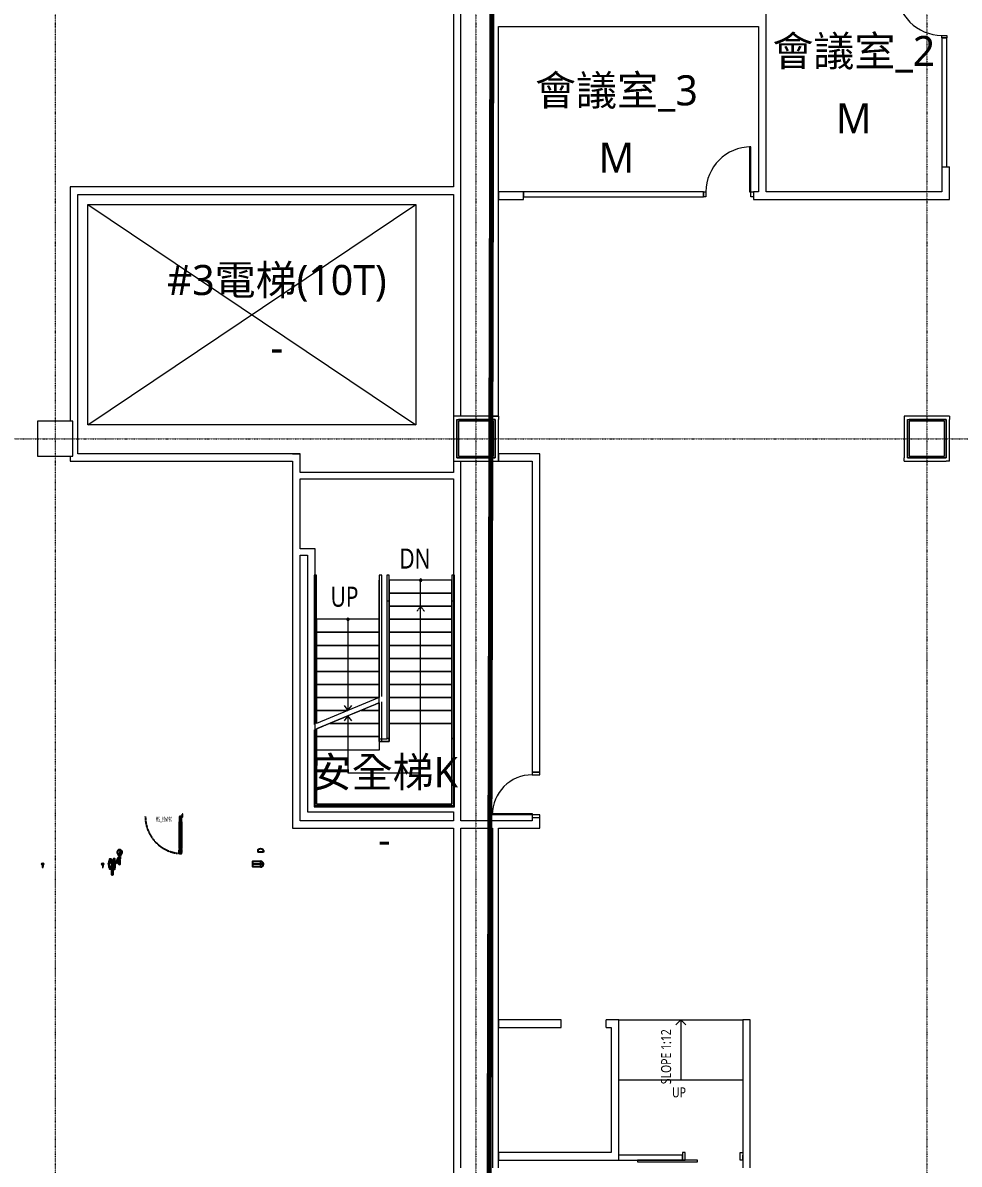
# Model space of a CAD drawing. Extents: x -122301 to 290600, y -29000 to 395522.
# Drawn here: x 234555 to 253245, y 30520 to 53300 of the extents above; entities that cross this region are included whole.
import ezdxf
from ezdxf.enums import TextEntityAlignment as Align

# ---------------------------------------------------------------- set-up
doc = ezdxf.new("R2010")
doc.units = 0
doc.header["$LTSCALE"] = 10
for name, pattern in [('H12PL2$0$JJP_三點線', [0.9, 0.3, -0.15, 0, -0.15, 0, -0.15, 0, -0.15]), ('H12PL2$0$JJP_虛線(退縮線、投影線、地下室範圍、非屬本工程、圖面分區)', [0.45, 0.3, -0.15]), ('H12PL2$0$虛線', [0.846667, 0.423333, -0.423333]), ('XFDP20$0$HIDDEN', [0.3, 0.2, -0.1]), ('XFM7P20PV$0$CENTER', [2, 1.25, -0.25, 0.25, -0.25]), ('XFM7P20PV$0$中心', [29.999999, 12, -6, 6, -6])]:
    doc.linetypes.add(name, pattern=pattern)
for name, color, linetype in [('H12PL2$0$A-OBJE-2D', 252, 'Continuous'), ('H12PL2$0$A-STRS', 252, 'Continuous'), ('H12PL2$0$A-TEXT', 252, 'Continuous'), ('H12PL2$0$A-WALL-IN', 252, 'Continuous'), ('H12PL2$0$A-ZONE', 252, 'Continuous'), ('H12PL2$0$Door', 252, 'Continuous'), ('H12PL2$0$S-COL', 252, 'Continuous'), ('H12PL2$0$S-GRID', 252, 'Continuous'), ('XFDP20$0$A-Door (8K)', 2, 'Continuous'), ('XFM7P20PV$0$PCWS-16.7-P', 252, 'Continuous'), ('XFM7P20PV$0$U-PV-PIPE', 252, 'Continuous')]:
    doc.layers.add(name, color=color, linetype=linetype)
doc.styles.add('H12PL2$0$Standard', font='', dxfattribs={"width": 0.8})
doc.styles.add('XFDP20$0$AA-TXT', font='isocp.shx', dxfattribs={"width": 0.8, "bigfont": 'china.shx'})
doc.styles.get('H12PL2$0$Standard').set_extended_font_data('Microsoft JhengHei')

# ---------------------------------------------------------------- blocks, each defined once
blk = doc.blocks.new('XFDP20$0$GAD2205')
blk.add_lwpolyline([(0, 1), (0, 1), (-18, 1, -0.414214), (-18, 2), (-18, 3, -0.414214), (-18, 3), (-14, 3, 0.414214), (-13, 4), (-13, 4, 0.414214), (-14, 4), (-18, 4, -0.414214), (-18, 5), (-18, 12, -0.414214), (-18, 12), (-18, 12, 0.414214), (-18, 12), (-18, 14, 0.72636), (-19, 14), (-19, 13, 0.158507), (-19, 13), (-19, 0, 0.414214), (-19, 0), (19, 0, 0.414214), (19, 0), (19, 13, 0.158507), (19, 13), (19, 14, 0.72636), (18, 14), (18, 12, 0.414214), (18, 12, -0.414214), (18, 12), (18, 5, -0.414214), (18, 4), (14, 4, 0.414214), (13, 4), (13, 4, 0.414214), (14, 3), (18, 3, -0.414214), (18, 3), (18, 2, -0.414214), (18, 1), (0, 1)], format="xyb", close=True)
blk = doc.blocks.new('XFDP20$0$Door-S80ap')
for p, q in [((8.8, 70.4), (8.8, 75.3)), ((8.8, 75.3), (9.6, 75.3)), ((9.6, 70.4), (8.8, 70.4)), ((9.6, 75.3), (9.6, 70.4))]:
    blk.add_line(p, q)
blk.add_lwpolyline([(4.8, 70.4), (4.8, 75.3), (4, 75.3), (4, 70.4)], close=True)
at = {"ltscale": 5}
for points in [[(8.8, 67.8), (8.8, 77.9), (4.8, 77.9), (4.8, 67.8)], [(5, 67.5), (5, 14.8), (5, 14.8), (5, 67.5)], [(8.6, 14.8), (8.5, 14.8), (8.5, 67.5), (8.6, 67.5)], [(8.8, 4.3), (8.8, 14.4), (4.8, 14.4), (4.8, 4.3)]]:
    blk.add_lwpolyline(points, close=True, dxfattribs=at)
blk.add_lwpolyline([(4.8, 67.9), (4.8, 66.7, 0.158507), (4.9, 66.7), (4.9, 66.5, 0.72636), (5, 66.6), (5, 66.7, 0.414214), (5, 66.7, -0.414214), (4.9, 66.8), (4.9, 67.5, -0.414214), (5, 67.5), (5.4, 67.5, 0.414214), (5.4, 67.5), (5.4, 67.6, 0.414214), (5.4, 67.6), (5, 67.6, -0.414214), (4.9, 67.6), (4.9, 67.8, -0.414214), (5, 67.8), (6.8, 67.8), (6.8, 67.8), (6.8, 67.8), (8.6, 67.8, -0.414214), (8.6, 67.8), (8.6, 67.6, -0.414214), (8.6, 67.6), (8.2, 67.6, 0.414214), (8.1, 67.6), (8.1, 67.5, 0.414214), (8.2, 67.5), (8.6, 67.5, -0.414214), (8.6, 67.5), (8.6, 66.8, -0.414214), (8.6, 66.7), (8.6, 66.7, 0.414214), (8.6, 66.7), (8.6, 66.6, 0.72636), (8.6, 66.5), (8.7, 66.7, 0.158507), (8.7, 66.7), (8.7, 67.9, 0.414214), (8.7, 67.9), (4.9, 67.9, 0.414214)], format="xyb", close=True, dxfattribs=at)
at = {"ltscale": 500}
for points in [[(3.2, -0.6), (3.2, 3.9), (3, 3.9), (3, -0.6)], [(8.5, 4.8), (4, 4.8), (4, 4.6), (8.5, 4.6)]]:
    blk.add_lwpolyline(points, close=True, dxfattribs=at)
at = {"linetype": 'XFDP20$0$HIDDEN', "ltscale": 0.1}
blk.add_arc((3.4, 4.4), 73.6, 0, 84.8641, dxfattribs=at)
at = {"ltscale": 500, "extrusion": (0, 0, -1)}
blk.add_ellipse((3.4, 4.4), major_axis=(-0.495, 0.495), ratio=1, start_param=5.497787, end_param=11.780972, dxfattribs=at)
at = {"ltscale": 5, "xscale": 0.1000000000058208, "yscale": 0.1000000000058208, "zscale": 0.1000000000058208}
blk.add_blockref('XFDP20$0$GAD2205', (6.8, 14.3), dxfattribs=at)
at = {"color": 9, "style": 'XFDP20$0$AA-TXT', "width": 0.45}
blk.add_attdef('100x240', text='', height=10, dxfattribs=at).set_placement((40, 10), align=Align.MIDDLE)
blk = doc.blocks.new('XFDP20')
at = {"layer": 'XFDP20$0$A-Door (8K)'}
ref = blk.add_blockref('XFDP20$0$Door-S80ap', (237770, 37500), dxfattribs=dict(at, xscale=10, yscale=10, zscale=10, rotation=180))
ref.add_attrib('100x240', 'MS_80x190', dxfattribs={"layer": '0', "color": 9, "height": 100, "rotation": 180, "style": 'XFDP20$0$AA-TXT', "text_generation_flag": 6, "width": 0.45}).set_placement((237370, 37400), align=Align.MIDDLE)
blk = doc.blocks.new('H12PL2')
at = {"layer": 'H12PL2$0$A-OBJE-2D', "lineweight": 0}
for p, q in [((235850, 45275), (242400, 49675)), ((235850, 49675), (242400, 45275)), ((235850, 45275), (235850, 49675)), ((235850, 49675), (242400, 49675)), ((242400, 49675), (242400, 45275)), ((242400, 45275), (235850, 45275)), ((247687.5, 33400), (247587.5, 33300)), ((247687.5, 33400), (247787.5, 33300))]:
    blk.add_line(p, q, dxfattribs=at)
blk.add_lwpolyline([(246450, 33400), (248925, 33400), (248925, 32200), (246450, 32200)], close=True, dxfattribs=at)
at = {"layer": 'H12PL2$0$A-OBJE-2D', "lineweight": 0, "flags": 128}
blk.add_lwpolyline([(247687.5, 33400), (247687.5, 32200)], dxfattribs=at)
at = {"layer": 'H12PL2$0$A-STRS', "lineweight": 0}
for p, q in [((240370, 42275), (240370, 41395)), ((240420, 42275), (240370, 42275)), ((240420, 41395), (240420, 42275)), ((241670, 42275), (241670, 41395)), ((241720, 42275), (241670, 42275)), ((241720, 41395), (241720, 42275)), ((241870, 42275), (241820, 42275)), ((241820, 42275), (241820, 42175)), ((241820, 42175), (241820, 39315)), ((241870, 42175), (241870, 42275)), ((241870, 39315), (241870, 42175)), ((243120, 42175), (241870, 42175)), ((241870, 42175), (241870, 41915)), ((242495, 41915), (242495, 42175)), ((243170, 42275), (243120, 42275)), ((243120, 42275), (243120, 42175)), ((243120, 42175), (243120, 39315)), ((243120, 41915), (243120, 42175)), ((243170, 42175), (243170, 42275)), ((243170, 39315), (243170, 42175)), ((243120, 41915), (241870, 41915)), ((241870, 41915), (241870, 41655)), ((241870, 41915), (243120, 41915)), ((242495, 39315), (242495, 41915)), ((243120, 41655), (243120, 41915)), ((243120, 41655), (241870, 41655)), ((241870, 41655), (241870, 41395)), ((241870, 41655), (243120, 41655)), ((243120, 41395), (243120, 41655)), ((240370, 41395), (240370, 39294.2)), ((240420, 39315), (240420, 41395)), ((241670, 41395), (240420, 41395)), ((240420, 41395), (240420, 41135)), ((241045, 41395), (241045, 41135)), ((241670, 41395), (241670, 39835)), ((241670, 41135), (241670, 41395)), ((241720, 39855.8), (241720, 41395)), ((243120, 41395), (241870, 41395)), ((241870, 41395), (241870, 41135)), ((241870, 41395), (243120, 41395)), ((243120, 41135), (243120, 41395)), ((240420, 41135), (241670, 41135)), ((241670, 41135), (240420, 41135)), ((240420, 41135), (240420, 40875)), ((241045, 41135), (241045, 39575)), ((241670, 40875), (241670, 41135)), ((243120, 41135), (241870, 41135)), ((241870, 41135), (241870, 40875)), ((241870, 41135), (243120, 41135)), ((243120, 40875), (243120, 41135)), ((240420, 40875), (241670, 40875)), ((241670, 40875), (240420, 40875)), ((240420, 40875), (240420, 40615)), ((241670, 40615), (241670, 40875)), ((243120, 40875), (241870, 40875)), ((241870, 40875), (241870, 40615)), ((241870, 40875), (243120, 40875)), ((243120, 40615), (243120, 40875)), ((240420, 40615), (241670, 40615)), ((241670, 40615), (240420, 40615)), ((240420, 40615), (240420, 40355)), ((241670, 40355), (241670, 40615)), ((243120, 40615), (241870, 40615)), ((241870, 40615), (241870, 40355)), ((241870, 40615), (243120, 40615)), ((243120, 40355), (243120, 40615)), ((240420, 40355), (241670, 40355)), ((241670, 40355), (240420, 40355)), ((240420, 40355), (240420, 40095)), ((241670, 40095), (241670, 40355)), ((243120, 40355), (241870, 40355)), ((241870, 40355), (241870, 40095)), ((241870, 40355), (243120, 40355)), ((243120, 40095), (243120, 40355)), ((240420, 40095), (241670, 40095)), ((241670, 40095), (240420, 40095)), ((240420, 40095), (240420, 39835)), ((241670, 39835), (241670, 40095)), ((243120, 40095), (241870, 40095)), ((241870, 40095), (241870, 39835)), ((241870, 40095), (243120, 40095)), ((243120, 39835), (243120, 40095)), ((240420, 39835), (241670, 39835)), ((241670, 39835), (240420, 39835)), ((240420, 39835), (240420, 39575)), ((241670, 39835), (240420, 39315)), ((241670, 39726.69), (240420, 39206.69)), ((240970, 39675), (241045, 39575)), ((241045, 39575), (241120, 39675)), ((241670, 39726.69), (241670, 39055)), ((241670, 39575), (241670, 39726.69)), ((241720, 39055), (241720, 39747.49)), ((243120, 39835), (241870, 39835)), ((241870, 39835), (241870, 39575)), ((241870, 39835), (243120, 39835)), ((243120, 39575), (243120, 39835)), ((240420, 39575), (241045, 39575)), ((241045, 39575), (240420, 39575)), ((240420, 39575), (240420, 39315)), ((241045, 39466.69), (240970, 39366.69)), ((241045, 39466.69), (241045, 39055)), ((241120, 39366.69), (241045, 39466.69)), ((241305.35, 39575), (241670, 39575)), ((241670, 39575), (241305.35, 39575)), ((241670, 39315), (241670, 39575)), ((241870, 39575), (241870, 39315)), ((243120, 39575), (241870, 39575)), ((241870, 39575), (243120, 39575)), ((243120, 39315), (243120, 39575)), ((240370, 39185.89), (240370, 39055)), ((240420, 39055), (240420, 39206.69)), ((240420, 39206.69), (240420, 39055)), ((240680.36, 39315), (241670, 39315)), ((241670, 39315), (240680.36, 39315)), ((241670, 39055), (241670, 39315)), ((241820, 39315), (241820, 39015)), ((241870, 39015), (241870, 39315)), ((243120, 39315), (241870, 39315)), ((241870, 39315), (241870, 38955)), ((243120, 39315), (241870, 39315)), ((241870, 39315), (241870, 38955)), ((241870, 39315), (243120, 39315)), ((242495, 38330), (242495, 39315)), ((243120, 39315), (243120, 39015)), ((243120, 37705), (243120, 39315)), ((243120, 37705), (243120, 39315)), ((243170, 39015), (243170, 39315)), ((240370, 39055), (240370, 38955)), ((240370, 38955), (240420, 38955)), ((240370, 38955), (240370, 37655)), ((240420, 38955), (240370, 38955)), ((240420, 38955), (240420, 39055)), ((241670, 39055), (240420, 39055)), ((241670, 39055), (240420, 39055)), ((241670, 39055), (240420, 39055)), ((240420, 39055), (241670, 39055)), ((241670, 39055), (240420, 39055)), ((240420, 39055), (240420, 37705)), ((240420, 37705), (240420, 38955)), ((241045, 39055), (241045, 38330)), ((241670, 39055), (241670, 38955)), ((241670, 38955), (241670, 39055)), ((241820, 39005), (241670, 39005)), ((241670, 39005), (241670, 38955)), ((241670, 38955), (241720, 38955)), ((241670, 38955), (241870, 38955)), ((241870, 38955), (241670, 38955)), ((241670, 38955), (241670, 38782.5)), ((241870, 38955), (241670, 38955)), ((241720, 38955), (241720, 39055)), ((241870, 39015), (241820, 39015)), ((241820, 39015), (241820, 39005)), ((241820, 39015), (241870, 39015)), ((241870, 38955), (241870, 39015)), ((243170, 39015), (243120, 39015)), ((243120, 39015), (243120, 37705)), ((243120, 39015), (243170, 39015)), ((243170, 37655), (243170, 39015)), ((241670, 38782.5), (240420, 38782.5)), ((240420, 38782.5), (240420, 37705)), ((241045, 38330), (242495, 38330)), ((240370, 37655), (243170, 37655)), ((243120, 37705), (240420, 37705)), ((240420, 37705), (243120, 37705)), ((240420, 37705), (243120, 37705))]:
    blk.add_line(p, q, dxfattribs=at)
at = {"layer": 'H12PL2$0$A-STRS', "linetype": 'H12PL2$0$JJP_虛線(退縮線、投影線、地下室範圍、非屬本工程、圖面分區)', "lineweight": 0}
for p, q in [((241670, 42175), (241669.98, 42175)), ((241670, 41915), (241670, 42175)), ((243120, 42175), (241870, 42175)), ((241870, 42175), (241870, 41915)), ((243120, 41915), (243120, 42175)), ((241669.98, 41915), (241670, 41915)), ((241670, 41915), (241669.98, 41915)), ((241670, 41655), (241670, 41915)), ((241870, 41755), (241820, 41755)), ((241820, 41755), (241820, 41655)), ((243120, 41915), (241870, 41915)), ((241870, 41915), (241870, 41655)), ((241870, 41915), (243120, 41915)), ((241870, 41655), (241870, 41755)), ((243120, 41655), (243120, 41915)), ((243170, 41755), (243120, 41755)), ((243120, 41755), (243120, 41655)), ((243170, 41655), (243170, 41755)), ((241669.98, 41655), (241670, 41655)), ((241670, 41655), (241669.98, 41655)), ((241670, 41395), (241670, 41655)), ((241820, 41655), (241820, 39315)), ((241870, 39315), (241870, 41655)), ((243120, 41655), (241870, 41655)), ((241870, 41655), (241870, 41395)), ((243120, 41655), (241870, 41655)), ((241870, 41655), (241870, 41395)), ((243120, 41655), (241870, 41655)), ((241870, 41655), (241870, 41395)), ((241870, 41655), (243120, 41655)), ((242495, 41655), (242420, 41555)), ((242495, 41395), (242495, 41655)), ((242570, 41555), (242495, 41655)), ((243120, 41655), (243120, 39315)), ((243120, 41395), (243120, 41655)), ((243120, 41395), (243120, 41655)), ((243120, 41395), (243120, 41655)), ((243170, 39315), (243170, 41655)), ((241670, 41395), (240420, 41395)), ((240420, 41395), (240420, 41135)), ((241670, 41395), (241669.98, 41395)), ((241669.98, 41395), (241670, 41395)), ((241670, 41395), (241669.98, 41395)), ((241670, 41135), (241670, 41395)), ((241670, 41135), (241670, 41395)), ((241670, 41135), (241670, 41395)), ((241870.02, 41395), (241870, 41395)), ((241870, 41395), (241870, 41135)), ((241870, 41395), (241870.02, 41395)), ((243120, 41395), (241870, 41395)), ((241870, 41395), (241870, 41135)), ((241870, 41395), (243120, 41395)), ((243120, 41395), (241870, 41395)), ((241870, 41395), (241870, 41135)), ((241870, 41395), (243120, 41395)), ((243120, 41395), (241870, 41395)), ((241870, 41395), (241870, 41135)), ((241870, 41395), (243120, 41395)), ((242495, 39315), (242495, 41395)), ((243120, 41135), (243120, 41395)), ((243120, 41135), (243120, 41395)), ((243120, 41135), (243120, 41395)), ((240420, 41135), (241670, 41135)), ((241670, 41135), (240420, 41135)), ((240420, 41135), (240420, 40875)), ((241669.98, 41135), (241670, 41135)), ((241670, 41135), (241669.98, 41135)), ((241669.98, 41135), (241670, 41135)), ((241670, 41135), (241669.98, 41135)), ((241670, 40875), (241670, 41135)), ((241670, 40875), (241670, 41135)), ((241670, 40875), (241670, 41135)), ((241870.02, 41135), (241870, 41135)), ((241870, 41135), (241870, 40875)), ((241870, 41135), (241870.02, 41135)), ((243120, 41135), (241870, 41135)), ((241870, 41135), (241870, 40875)), ((241870, 41135), (243120, 41135)), ((243120, 41135), (241870, 41135)), ((241870, 41135), (241870, 40875)), ((241870, 41135), (243120, 41135)), ((243120, 41135), (241870, 41135)), ((241870, 41135), (241870, 40875)), ((241870, 41135), (243120, 41135)), ((243120, 40875), (243120, 41135)), ((243120, 40875), (243120, 41135)), ((243120, 40875), (243120, 41135)), ((240420, 40875), (241670, 40875)), ((241670, 40875), (240420, 40875)), ((240420, 40875), (240420, 40615)), ((241669.98, 40875), (241670, 40875)), ((241670, 40875), (241669.98, 40875)), ((241669.98, 40875), (241670, 40875)), ((241670, 40875), (241669.98, 40875)), ((241670, 40615), (241670, 40875)), ((241670, 40615), (241670, 40875)), ((241670, 40615), (241670, 40875)), ((241870.02, 40875), (241870, 40875)), ((241870, 40875), (241870, 40615)), ((241870, 40875), (241870.02, 40875)), ((243120, 40875), (241870, 40875)), ((241870, 40875), (241870, 40615)), ((241870, 40875), (243120, 40875)), ((243120, 40875), (241870, 40875)), ((241870, 40875), (241870, 40615)), ((241870, 40875), (243120, 40875)), ((243120, 40875), (241870, 40875)), ((241870, 40875), (241870, 40615)), ((241870, 40875), (243120, 40875)), ((243120, 40615), (243120, 40875)), ((243120, 40615), (243120, 40875)), ((243120, 40615), (243120, 40875)), ((240420, 40615), (241670, 40615)), ((241670, 40615), (240420, 40615)), ((240420, 40615), (240420, 40355)), ((241669.98, 40615), (241670, 40615)), ((241670, 40615), (241669.98, 40615)), ((241669.98, 40615), (241670, 40615)), ((241670, 40615), (241669.98, 40615)), ((241670, 40355), (241670, 40615)), ((241670, 40355), (241670, 40615)), ((241670, 40355), (241670, 40615)), ((241870.02, 40615), (241870, 40615)), ((241870, 40615), (241870, 40355)), ((241870, 40615), (241870.02, 40615)), ((243120, 40615), (241870, 40615)), ((241870, 40615), (241870, 40355)), ((241870, 40615), (243120, 40615)), ((243120, 40615), (241870, 40615)), ((241870, 40615), (241870, 40355)), ((241870, 40615), (243120, 40615)), ((243120, 40615), (241870, 40615)), ((241870, 40615), (241870, 40355)), ((241870, 40615), (243120, 40615)), ((243120, 40355), (243120, 40615)), ((243120, 40355), (243120, 40615)), ((243120, 40355), (243120, 40615)), ((240420, 40355), (241670, 40355)), ((241670, 40355), (240420, 40355)), ((240420, 40355), (240420, 40095)), ((241669.98, 40355), (241670, 40355)), ((241670, 40355), (241669.98, 40355)), ((241669.98, 40355), (241670, 40355)), ((241670, 40355), (241669.98, 40355)), ((241670, 40095), (241670, 40355)), ((241670, 40095), (241670, 40355)), ((241670, 40095), (241670, 40355)), ((241870.02, 40355), (241870, 40355)), ((241870, 40355), (241870, 40095)), ((241870, 40355), (241870.02, 40355)), ((243120, 40355), (241870, 40355)), ((241870, 40355), (241870, 40095)), ((241870, 40355), (243120, 40355)), ((243120, 40355), (241870, 40355)), ((241870, 40355), (241870, 40095)), ((241870, 40355), (243120, 40355)), ((243120, 40355), (241870, 40355)), ((241870, 40355), (241870, 40095)), ((241870, 40355), (243120, 40355)), ((243120, 40095), (243120, 40355)), ((243120, 40095), (243120, 40355)), ((243120, 40095), (243120, 40355)), ((240420, 40095), (241670, 40095)), ((241670, 40095), (240420, 40095)), ((240420, 40095), (240420, 39835)), ((241669.98, 40095), (241670, 40095)), ((241670, 40095), (241669.98, 40095)), ((241669.98, 40095), (241670, 40095)), ((241670, 40095), (241669.98, 40095)), ((241670, 39835), (241670, 40095)), ((241670, 39835), (241670, 40095)), ((241670, 39835), (241670, 40095)), ((241870.02, 40095), (241870, 40095)), ((241870, 40095), (241870, 39918.2)), ((241870, 40095), (241870.02, 40095)), ((243120, 40095), (241870, 40095)), ((241870, 40095), (241870, 39835)), ((241870, 40095), (243120, 40095)), ((243120, 40095), (241870, 40095)), ((241870, 40095), (241870, 39835)), ((241870, 40095), (243120, 40095)), ((243120, 40095), (241870, 40095)), ((241870, 40095), (241870, 39835)), ((241870, 40095), (243120, 40095)), ((243120, 39835), (243120, 40095)), ((243120, 39835), (243120, 40095)), ((243120, 39835), (243120, 40095)), ((240420, 39835), (241670, 39835)), ((241670, 39835), (240420, 39835)), ((240420, 39835), (240420, 39575)), ((241670, 39726.69), (240420, 39206.69)), ((241669.98, 39835), (241670, 39835)), ((241670, 39835), (241669.98, 39835)), ((241669.98, 39835), (241670, 39835)), ((241670, 39835), (241669.98, 39835)), ((241670, 39575), (241670, 39835)), ((241670, 39575), (241670, 39835)), ((241670, 39726.69), (241670, 39055)), ((241670, 39575), (241670, 39726.69)), ((241720, 39055), (241720, 39747.49)), ((243120, 39835), (241870, 39835)), ((241870, 39835), (241870, 39575)), ((241870, 39835), (243120, 39835)), ((243120, 39835), (241870, 39835)), ((241870, 39835), (241870, 39575)), ((241870, 39835), (243120, 39835)), ((243120, 39835), (241870, 39835)), ((241870, 39835), (241870, 39575)), ((241870, 39835), (243120, 39835)), ((243120, 39575), (243120, 39835)), ((243120, 39575), (243120, 39835)), ((243120, 39575), (243120, 39835)), ((240420, 39575), (241045, 39575)), ((241045, 39575), (240420, 39575)), ((240420, 39575), (240420, 39315)), ((241045, 39466.69), (241045, 39055)), ((241305.35, 39575), (241670, 39575)), ((241305.35, 39575), (241670, 39575)), ((241670, 39575), (241305.35, 39575)), ((241305.35, 39575), (241670, 39575)), ((241670, 39575), (241305.35, 39575)), ((241670, 39575), (241305.35, 39575)), ((241670, 39315), (241670, 39575)), ((241670, 39315), (241670, 39575)), ((241670, 39315), (241670, 39575)), ((243120, 39575), (241870, 39575)), ((241870, 39575), (241870, 39315)), ((241870, 39575), (243120, 39575)), ((241870, 39575), (241870, 39315)), ((243120, 39575), (241870, 39575)), ((241870, 39575), (243120, 39575)), ((243120, 39575), (241870, 39575)), ((241870, 39575), (241870, 39315)), ((241870, 39575), (243120, 39575)), ((243120, 39315), (243120, 39575)), ((243120, 39315), (243120, 39575)), ((243120, 39315), (243120, 39575)), ((240370, 39185.89), (240370, 39055)), ((240420, 39055), (240420, 39206.69)), ((240420, 39206.69), (240420, 39055)), ((240420, 39206.69), (240420, 39055)), ((240420, 39206.69), (240420, 39055)), ((240680.36, 39315), (241670, 39315)), ((241670, 39315), (240680.36, 39315)), ((240680.36, 39315), (241670, 39315)), ((241670, 39315), (240680.36, 39315)), ((240680.36, 39315), (241670, 39315)), ((241670, 39315), (240680.36, 39315)), ((241670, 39055), (241670, 39315)), ((241670, 39055), (241670, 39315)), ((241670, 39055), (241670, 39315)), ((241820, 39315), (241820, 39015)), ((241870, 39015), (241870, 39315)), ((241870, 39315), (243120, 39315)), ((243120, 39315), (241870, 39315)), ((241870, 39315), (241870, 38955)), ((241870, 39315), (243120, 39315)), ((241870, 39315), (243120, 39315)), ((242495, 38330), (242495, 39315)), ((243120, 39315), (243120, 39015)), ((243120, 37705), (243120, 39315)), ((243170, 39015), (243170, 39315)), ((240370, 39055), (240370, 38955)), ((240370, 38955), (240420, 38955)), ((240370, 38955), (240370, 37655)), ((240420, 38955), (240370, 38955)), ((240420, 38955), (240420, 39055)), ((240420, 39055), (241670, 39055)), ((241670, 39055), (240420, 39055)), ((241670, 39055), (240420, 39055)), ((241670, 39055), (240420, 39055)), ((240420, 39055), (241670, 39055)), ((241670, 39055), (240420, 39055)), ((240420, 39055), (240420, 37705)), ((240420, 39055), (241670, 39055)), ((240420, 37705), (240420, 38955)), ((241045, 39055), (241045, 38330)), ((241670, 39055), (241670, 38955)), ((241670, 38955), (241670, 39055)), ((241820, 39005), (241670, 39005)), ((241670, 39005), (241670, 38955)), ((241670, 38955), (241720, 38955)), ((241670, 38955), (241870, 38955)), ((241870, 38955), (241670, 38955)), ((241720, 38955), (241720, 39055)), ((241870, 39015), (241820, 39015)), ((241820, 39015), (241820, 39005)), ((241820, 39015), (241870, 39015)), ((241870, 38955), (241870, 39015)), ((243170, 39015), (243120, 39015)), ((243120, 39015), (243120, 37705)), ((243120, 39015), (243170, 39015)), ((243170, 37655), (243170, 39015)), ((241045, 38330), (242495, 38330)), ((240370, 37655), (243170, 37655)), ((243120, 37705), (240420, 37705)), ((240420, 37705), (243120, 37705))]:
    blk.add_line(p, q, dxfattribs=at)
at = {"layer": 'H12PL2$0$A-STRS', "linetype": 'H12PL2$0$虛線', "lineweight": 0}
for p, q in [((243120, 39315), (241870, 39315)), ((241870, 39315), (241870, 38955)), ((243120, 37705), (243120, 39315)), ((241870, 38955), (241670, 38955)), ((241670, 38955), (241670, 38782.79)), ((241670, 38782.79), (240420, 38782.79)), ((240420, 38782.79), (240420, 37705)), ((240420, 37705), (243120, 37705))]:
    blk.add_line(p, q, dxfattribs=at)
at = {"layer": 'H12PL2$0$A-STRS', "lineweight": 0, "flags": 128}
for points in [[(242470, 42175, 1), (242520, 42175, 1)], [(241020, 41395, 1), (241070, 41395, 1)]]:
    blk.add_lwpolyline(points, format="xyb", close=True, dxfattribs=at)
at = {"layer": 'H12PL2$0$A-WALL-IN', "lineweight": 0}
for p, q in [((252900, 53000), (253000, 53000)), ((248140, 49925), (248140, 49825)), ((249140, 49925), (249140, 49825)), ((244725, 38341.03), (244875, 38341.03)), ((244725, 37441.03), (244875, 37441.03)), ((245300, 33250), (245300, 33400)), ((246200, 33250), (246200, 33400)), ((246450, 30600), (246450, 30700)), ((246450, 30600), (246450, 30700)), ((247725, 30600), (247725, 30700)), ((248925, 30600), (248925, 30700))]:
    blk.add_line(p, q, dxfattribs=at)
at = {"layer": 'H12PL2$0$A-WALL-IN', "lineweight": 0, "flags": 128}
for points in [[(243150, 59550), (243150, 50025)], [(243300, 45450), (243300, 59550)], [(243928, 59550), (243928, 45450)], [(249390, 49925), (249390, 54100)], [(244050, 53225), (249240, 53225)], [(244050, 45450), (244050, 53225)], [(249240, 53225), (249240, 49925)], [(252900, 53000), (252900, 50425)], [(253000, 50425), (253000, 53000)], [(252900, 50425), (253050, 50425)], [(252900, 50425), (252900, 49925)], [(252900, 50425), (253000, 50425)], [(253050, 49925), (253050, 50425)], [(235500, 50025), (235500, 49875)], [(243150, 50025), (235500, 50025)], [(244550, 49925), (244050, 49925)], [(244050, 49925), (244050, 49775)], [(248140, 49925), (244550, 49925)], [(244550, 49925), (244550, 49825)], [(244550, 49775), (244550, 49925)], [(249240, 49925), (249140, 49925)], [(249140, 49925), (249140, 49775)], [(252900, 49925), (249390, 49925)], [(253050, 49775), (253050, 49925)], [(235500, 49875), (235500, 45350)], [(235650, 44700), (235650, 49875)], [(235650, 49875), (243150, 49875)], [(243150, 49875), (243150, 44325)], [(244050, 49775), (244550, 49775)], [(244550, 49825), (248140, 49825)], [(249140, 49775), (253050, 49775)], [(243150, 45450), (243150, 45385)], [(244050, 45450), (243150, 45450)], [(243150, 45385), (243150, 44550)], [(243215, 44615), (243215, 45385)], [(243215, 45385), (243985, 45385)], [(243215, 45385), (243250, 45385)], [(243215, 45385), (243215, 44615)], [(243950, 45385), (243250, 45385)], [(243300, 45350), (243300, 45385)], [(243928, 45450), (244050, 45450)], [(243985, 45385), (243950, 45385)], [(243985, 45385), (243985, 44615)], [(243985, 44650), (243985, 45385)], [(244050, 45450), (244050, 45385)], [(244050, 44615), (244050, 45385)], [(252150, 45450), (252150, 45385)], [(253050, 45450), (252150, 45450)], [(252150, 45385), (252150, 44615)], [(252215, 44615), (252215, 45385)], [(252215, 45385), (252985, 45385)], [(252215, 45385), (252250, 45385)], [(252215, 45385), (252215, 44615)], [(252950, 45385), (252250, 45385)], [(252985, 45385), (252950, 45385)], [(252985, 45385), (252985, 44615)], [(252985, 44650), (252985, 45385)], [(253050, 45450), (253050, 45385)], [(253050, 44550), (253050, 45385)], [(235500, 44650), (235500, 44550)], [(239940, 44700), (235650, 44700)], [(239940, 44700), (240090, 44700)], [(240090, 44700), (239940, 44700)], [(240090, 44325), (240090, 44700)], [(243300, 44615), (243300, 44650)], [(243985, 44615), (243985, 44650)], [(244725, 44700), (244050, 44700)], [(244050, 44700), (244050, 44550)], [(244875, 44700), (244725, 44700)], [(244875, 38341.03), (244875, 44700)], [(252985, 44615), (252985, 44650)], [(235500, 44550), (235650, 44550)], [(235650, 44550), (239940, 44550)], [(239940, 44550), (239940, 37225)], [(243150, 44550), (243215, 44550)], [(243985, 44615), (243215, 44615)], [(243215, 44615), (243250, 44615)], [(243215, 44550), (244050, 44550)], [(243250, 44615), (243985, 44615)], [(243300, 37375), (243300, 44550)], [(244050, 44550), (244050, 44615)], [(244050, 44550), (244725, 44550)], [(244725, 44550), (244725, 38341.03)], [(252150, 44550), (252150, 44615)], [(252150, 44550), (252985, 44550)], [(252985, 44615), (252215, 44615)], [(252215, 44615), (252250, 44615)], [(252250, 44615), (252985, 44615)], [(253050, 44550), (252985, 44550)], [(243150, 44325), (240090, 44325)], [(240090, 44200), (243150, 44200)], [(240090, 42800), (240090, 44200)], [(243150, 44200), (243150, 37675)], [(240240, 42800), (240090, 42800)], [(240090, 42675), (240240, 42675)], [(240090, 37375), (240090, 42675)], [(240390, 42800), (240240, 42800)], [(240240, 42675), (240240, 37550)], [(240390, 37675), (240390, 42800)], [(243150, 37675), (240390, 37675)], [(243150, 37375), (240090, 37375)], [(240240, 37550), (240390, 37550)], [(240390, 37550), (243150, 37550)], [(243150, 37550), (243150, 37375)], [(244725, 37375), (243300, 37375)], [(244725, 37441.03), (244725, 37375)], [(244875, 37375), (244875, 37441.03)], [(244875, 37225), (244875, 37375)], [(239940, 37225), (240090, 37225)], [(240090, 37225), (243150, 37225)], [(243150, 37225), (243150, 15550)], [(243300, 30450), (243300, 37225)], [(243300, 37225), (243928, 37225)], [(243928, 37225), (243928, 30450)], [(244050, 30450), (244050, 37225)], [(244050, 37225), (244875, 37225)], [(245300, 33400), (244050, 33400)], [(244050, 33400), (244050, 33250)], [(246300, 33400), (246200, 33400)], [(246450, 33400), (246300, 33400)], [(246450, 30700), (246450, 33400)], [(249075, 33400), (248925, 33400)], [(248925, 33400), (248925, 30450)], [(249075, 30450), (249075, 33400)], [(244050, 33250), (245300, 33250)], [(246200, 33250), (246300, 33250)], [(246300, 33250), (246300, 30750)], [(246300, 30750), (244050, 30750)], [(244050, 30750), (244050, 30600)], [(244050, 30600), (246300, 30600)], [(246300, 30600), (246450, 30600)], [(247725, 30700), (246450, 30700)], [(246450, 30600), (247725, 30600)]]:
    blk.add_lwpolyline(points, dxfattribs=at)
at = {"layer": 'H12PL2$0$Door', "lineweight": 0}
for p, q in [((252900, 53000), (252900, 53050)), ((252900, 53050), (253000, 53050)), ((253000, 53000), (252900, 53000)), ((253000, 53050), (253000, 53000)), ((249090, 50825), (249060, 50825)), ((249060, 50825), (249060, 49925)), ((249090, 49925), (249090, 50825)), ((248140, 49925), (248190, 49925)), ((248140, 49825), (248140, 49925)), ((248190, 49925), (248190, 49825)), ((249060, 49925), (249090, 49925)), ((249090, 49925), (249140, 49925)), ((249090, 49825), (249090, 49925)), ((249140, 49925), (249140, 49825)), ((248190, 49825), (248140, 49825)), ((249140, 49825), (249090, 49825)), ((244725, 38341.03), (244725, 38291.03)), ((244875, 38341.03), (244725, 38341.03)), ((244725, 38291.03), (244875, 38291.03)), ((244875, 38291.03), (244875, 38341.03)), ((243925, 37491.03), (243925, 37521.03)), ((243925, 37521.03), (244725, 37521.03)), ((244725, 37491.03), (243925, 37491.03)), ((244725, 37521.03), (244725, 37491.03)), ((244725, 37491.03), (244725, 37441.03)), ((244875, 37491.03), (244725, 37491.03)), ((244725, 37441.03), (244875, 37441.03)), ((244875, 37441.03), (244875, 37491.03)), ((245300, 33250), (245300, 33400)), ((246200, 33250), (246200, 33400)), ((248025, 30600), (246825, 30600)), ((246825, 30600), (246825, 30570)), ((246825, 30570), (248025, 30570)), ((247775, 30750), (247725, 30750)), ((247725, 30750), (247725, 30600)), ((247725, 30600), (247775, 30600)), ((247775, 30600), (247775, 30750)), ((248025, 30570), (248025, 30600)), ((248875, 30600), (248875, 30750)), ((248875, 30750), (248925, 30750)), ((248925, 30600), (248875, 30600)), ((248925, 30750), (248925, 30600))]:
    blk.add_line(p, q, dxfattribs=at)
for centre, radius, start, end in [((252900, 53950), 900, 180, 270), ((249090, 49925), 900, 90, 180), ((244725, 37491.03), 800, 90, 180)]:
    blk.add_arc(centre, radius, start, end, dxfattribs=at)
at = {"layer": 'H12PL2$0$S-COL', "lineweight": 0, "flags": 128}
for points in [[(234850, 44650), (235550, 44650), (235550, 45350), (234850, 45350)], [(243250, 44650), (243950, 44650), (243950, 45350), (243250, 45350)], [(252250, 44650), (252950, 44650), (252950, 45350), (252250, 45350)]]:
    blk.add_lwpolyline(points, close=True, dxfattribs=at)
at = {"layer": 'H12PL2$0$S-GRID', "linetype": 'H12PL2$0$JJP_三點線', "lineweight": 0}
for p, q in [((235200, 128250), (235200, -28000)), ((243600, 128250), (243600, -28000)), ((252600, 128250), (252600, -28000)), ((-29000, 45000), (289600, 45000))]:
    blk.add_line(p, q, dxfattribs=at)
blk.add_blockref('XFDP20', (0, 0))
at = {"layer": 'H12PL2$0$A-TEXT', "linetype": 'Continuous', "lineweight": 0, "style": 'H12PL2$0$Standard'}
for s, insert, char_height, attachment_point in [('\\A1;DN', (242071.71, 42606.15), 400, 4), ('\\A1;UP', (240698.47, 41843.67), 400, 4), ('\\A1;UP', (247513.66, 32053.51), 200, 1)]:
    blk.add_mtext(s, dxfattribs=dict(at, insert=insert, char_height=char_height, attachment_point=attachment_point))
at = {"layer": 'H12PL2$0$A-TEXT', "linetype": 'Continuous', "lineweight": 0, "insert": (247294.93, 32116.75), "char_height": 200, "attachment_point": 1, "rotation": 90, "style": 'H12PL2$0$Standard'}
blk.add_mtext('\\A1;SLOPE 1:12', dxfattribs=at)
at = {"layer": 'H12PL2$0$A-ZONE', "style": 'H12PL2$0$Standard'}
for s, p in [('會議室_2', (251141.63, 53037.61)), ('會議室_3', (246403.59, 52253.48)), ('M', (251141.63, 51693.44)), ('M', (246403.59, 50909.31)), ('#3電梯(10T)', (239625, 48467.4)), ('-', (239625, 47127.03)), ('安全梯K', (241770, 38643.92)), ('-', (241770, 37302.03))]:
    blk.add_text(s, height=600, dxfattribs=at).set_placement(p, align=Align.TOP_CENTER)
blk = doc.blocks.new('XFM7P20PV$0$球塞閥-二件式-25A-左側-捷流')
at = {"color": 7, "linetype": 'Continuous', "lineweight": 0, "extrusion": (2.22045e-16, 1, -2.22045e-16)}
for p, q in [((-9, 15), (-18, 0)), ((-18, 0), (-9, -15)), ((-14, 32), (-9, 32)), ((-14, 29), (-14, 32)), ((-9, 29), (-14, 29)), ((-10, 72), (11, 72)), ((-10, 68), (-10, 72)), ((-8, 68), (-10, 68)), ((-8, 36), (-9, 36)), ((-9, 21), (-9, 36)), ((9, 15), (-9, 15)), ((8, 72), (-8, 72)), ((-8, 47), (-8, 70)), ((-8, 47), (0, 47)), ((-8, 42), (-8, 47)), ((-8, 41), (-8, 42)), ((0, 42), (-8, 42)), ((8, 41), (-8, 41)), ((-4, 36), (-8, 36)), ((0, 48), (-4, 48)), ((-4, 47), (-4, 48)), ((-4, 41), (-4, 42)), ((-2, 30), (-2, 35)), ((2, 30), (-2, 30)), ((4, 48), (0, 48)), ((0, 47), (8, 47)), ((0, 42), (0, 47)), ((8, 42), (0, 42)), ((2, 35), (2, 30)), ((3, 32), (3, 29)), ((3, 32), (6, 32)), ((6, 29), (3, 29)), ((4, 47), (4, 48)), ((4, 41), (4, 42)), ((8, 36), (4, 36)), ((6, 32), (7, 32)), ((6, 29), (6, 32)), ((7, 29), (6, 29)), ((7, 32), (7, 29)), ((8, 70), (8, 47)), ((11, 68), (8, 68)), ((8, 42), (8, 47)), ((8, 42), (8, 41)), ((9, 36), (8, 36)), ((8, 32), (17, 32)), ((8, 29), (8, 32)), ((17, 29), (8, 29)), ((9, 32), (9, 36)), ((9, 21), (9, 29)), ((18, 0), (9, 15)), ((9, -15), (18, 0)), ((11, 68), (11, 72)), ((17, 29), (17, 32)), ((-9, -15), (9, -15))]:
    blk.add_line(p, q, dxfattribs=at)
at = {"color": 7, "linetype": 'Continuous', "lineweight": 0}
for centre, radius, start, end in [((0, 0), 23.1, 0, 180), ((0, 0), 23.1, 180, 0), ((-4, 35), 1.42, 0, 58.001), ((4, 35), 1.42, 121.999, 180)]:
    blk.add_arc(centre, radius, start, end, dxfattribs=at)
for points in [[(-8, 70), (-8, 71), (-8, 71), (-8, 71), (-8, 72), (-8, 72), (-8, 72)], [(8, 72), (8, 72), (8, 72), (8, 71), (8, 71), (8, 71), (8, 70)]]:
    blk.add_open_spline(points, degree=3, dxfattribs=at)
for points, knots in [([(-8, 36), (-8, 37), (-8, 38), (-8, 39), (-8, 39), (-8, 40), (-8, 40), (-8, 40), (-8, 41), (-8, 41)], [-6.586857, -6.586857, -6.586857, -6.586857, -4.917672, -4.917672, -3.301294, -3.301294, -1.594864, -1.594864, 0, 0, 0, 0]), ([(-3, 36), (-3, 36), (-3, 36), (-3, 36), (-4, 36), (-4, 36), (-4, 36), (-4, 36)], [-0.7953467, -0.7953467, -0.7953467, -0.7953467, -0.3971684, -0.3971684, -0.1815592, -0.1815592, 0, 0, 0, 0]), ([(4, 36), (4, 36), (4, 36), (4, 36), (3, 36), (3, 36), (3, 36), (3, 36)], [-0.7950738, -0.7950738, -0.7950738, -0.7950738, -0.6135769, -0.6135769, -0.3980416, -0.3980416, 0, 0, 0, 0]), ([(8, 41), (8, 41), (8, 40), (8, 40), (8, 40), (8, 39), (8, 39), (8, 38), (8, 37), (8, 36)], [-6.585553, -6.585553, -6.585553, -6.585553, -4.991005, -4.991005, -3.284912, -3.284912, -1.668854, -1.668854, 0, 0, 0, 0])]:
    blk.add_open_spline(points, degree=3, knots=knots, dxfattribs=at)
blk = doc.blocks.new('XFM7P20PV$0$A$C1EDF0D7A')
at = {"color": 1, "linetype": 'XFM7P20PV$0$CENTER'}
for p, q in [((0, 70.6501), (0, -70.6501)), ((70.6501, 0), (-152.4, 0))]:
    blk.add_line(p, q, dxfattribs=at)
at = {"color": 0}
blk.add_lwpolyline([(0, -57.15), (-152.4, -57.15), (-152.4, 57.15), (0, 57.15)], dxfattribs=at)
blk.add_arc((0, 0), 57.15, 270, 90, dxfattribs=at)
blk = doc.blocks.new('XFM7P20PV$0$球塞閥-二件式-15A-正視-捷流')
blk.add_line((-31, 56), (-31, 51))
at = {"color": 0, "linetype": 'Continuous', "lineweight": 0, "extrusion": (0, 1, -2.22045e-16)}
for p, q in [((-31, 52), (-30, 52)), ((-30, 52), (-11, 30)), ((-10, 32), (-28, 54)), ((-28, 12), (-15, 12)), ((-28, 0), (-28, 12)), ((-28, 0), (-15, 0)), ((-28, -12), (-28, 0)), ((-15, 0), (-15, 16)), ((5, 16), (-15, 16)), ((-11, 30), (-9, 29)), ((8, 32), (-10, 32)), ((-9, 38), (-9, 33)), ((-9, 38), (-5, 38)), ((-5, 33), (-9, 33)), ((-9, 29), (8, 29)), ((-9, 27), (-9, 16)), ((9, 27), (-9, 27)), ((-7, 23), (-6, 23)), ((-7, 20), (-7, 23)), ((-6, 20), (-7, 20)), ((-6, 23), (-3, 23)), ((-6, 20), (-6, 23)), ((-3, 20), (-6, 20)), ((-5, 38), (5, 38)), ((-5, 33), (-5, 38)), ((5, 33), (-5, 33)), ((-4, 39), (-4, 38)), ((4, 39), (-4, 39)), ((-4, 33), (-4, 32)), ((-4, 29), (-4, 27)), ((-3, 20), (-3, 23)), ((4, 38), (4, 39)), ((4, 32), (4, 33)), ((4, 27), (4, 29)), ((5, 38), (9, 38)), ((5, 33), (5, 38)), ((9, 33), (5, 33)), ((5, 16), (5, 0)), ((7, 0), (7, 17)), ((16, 17), (7, 17)), ((9, 33), (9, 38)), ((9, 17), (9, 27)), ((9, 27), (9, 26)), ((9, 27), (12, 27)), ((9, 26), (9, 21)), ((9, 23), (9, 23)), ((9, 21), (12, 21)), ((12, 20), (9, 20)), ((12, 26), (12, 27)), ((12, 21), (12, 26)), ((12, 23), (12, 20)), ((12, 23), (12, 23)), ((16, 0), (16, 17)), ((16, 12), (28, 12)), ((16, 0), (28, 0)), ((28, 12), (28, 0)), ((28, 0), (28, -12)), ((-28, -12), (-15, -12)), ((-15, -16), (-15, 0)), ((5, -16), (-15, -16)), ((5, 0), (5, -16)), ((5, -16), (7, -17)), ((7, -17), (7, 0)), ((16, -17), (7, -17)), ((16, -17), (16, 0)), ((16, -12), (28, -12))]:
    blk.add_line(p, q, dxfattribs=at)
at = {"color": 0, "linetype": 'Continuous', "lineweight": 0, "extrusion": (0, -1, -2.22045e-16)}
blk.add_line((5, 16), (7, 17), dxfattribs=at)
blk.add_lwpolyline([(-31, 56), (-105, 56), (-105, 51), (-31, 51)])
at = {"color": 0, "linetype": 'Continuous', "lineweight": 0}
blk.add_open_spline([(-28, 54), (-28, 54), (-29, 54), (-29, 55), (-30, 55), (-30, 55), (-31, 55)], degree=3, dxfattribs=at)
for points, knots in [([(12, 27), (12, 28), (12, 29), (11, 30), (11, 30), (10, 31), (10, 31), (9, 31), (8, 32), (8, 32)], [-6.586857, -6.586857, -6.586857, -6.586857, -4.917672, -4.917672, -3.301294, -3.301294, -1.594864, -1.594864, 0, 0, 0, 0]), ([(8, 29), (8, 29), (8, 29), (9, 29), (9, 29), (9, 28), (9, 28), (9, 28), (9, 28), (9, 27)], [-2.501227, -2.501227, -2.501227, -2.501227, -1.860628, -1.860628, -1.243575, -1.243575, -0.629521, -0.629521, 0, 0, 0, 0]), ([(9, 27), (9, 27), (9, 27), (9, 27), (9, 27), (9, 27), (9, 27), (9, 27), (9, 27), (9, 27)], [-0.7942743, -0.7942743, -0.7942743, -0.7942743, -0.7152172, -0.7152172, -0.6166439, -0.6166439, -0.3978503, -0.3978503, 0, 0, 0, 0]), ([(12, 27), (12, 27), (12, 27), (12, 27), (12, 27), (12, 27), (12, 27), (12, 27)], [-0.7953467, -0.7953467, -0.7953467, -0.7953467, -0.3971684, -0.3971684, -0.1815592, -0.1815592, 0, 0, 0, 0])]:
    blk.add_open_spline(points, degree=3, knots=knots, dxfattribs=at)
blk = doc.blocks.new('XFM7P20PV$0$SC-100-壓力表')
for p, q in [((-0.8, 1.1), (9.2, 1.1)), ((-0.8, -1.1), (9.2, -1.1))]:
    blk.add_line(p, q)
at = {"linetype": 'ByBlock'}
for p, q in [((16, 1.1), (14.8, 1.1)), ((17.9, 1.2), (16.2, 1.2)), ((18.7, 1.1), (18.2, 1.1)), ((20.8, 3.6), (21.5, 2.8)), ((21.4, 0.1), (26.1, 1.9)), ((22.4, 1), (21.4, 0.1)), ((22.7, 0.1), (21.4, 0.1)), ((22.1, 4.3), (22.4, 3.3)), ((26.1, 1.9), (22.4, 1)), ((26.1, 1.9), (22.7, 0.1)), ((23.5, 4.5), (23.5, 3.5)), ((24.9, 4.3), (24.6, 3.3)), ((26.1, 3.6), (25.5, 2.8)), ((27.1, 2.6), (26.3, 2)), ((27.8, 1.4), (26.8, 1.1)), ((28, 0), (26.9, 0)), ((16, -1.1), (14.8, -1.1)), ((17.9, -1.2), (16.2, -1.2)), ((18.7, -1.1), (18.2, -1.1)), ((20.8, -3.6), (21.5, -2.8)), ((22.1, -4.3), (22.4, -3.3)), ((23.5, -4.5), (23.5, -3.5)), ((24.9, -4.3), (24.6, -3.3)), ((26.1, -3.6), (25.5, -2.8)), ((27.1, -2.6), (26.3, -2)), ((27.8, -1.4), (26.8, -1.1))]:
    blk.add_line(p, q, dxfattribs=at)
for points in [[(16, -1.6), (16, 1.6)], [(16.2, 2), (17.9, 2)], [(18.2, 1.6), (18.2, -1.6)], [(17.9, -2), (16.2, -2)]]:
    blk.add_lwpolyline(points, dxfattribs=at)
for radius in [4.95, 4.5]:
    blk.add_circle((23.5, 0), radius, dxfattribs=at)
blk.add_arc((0, 0), 1.33, 126.8699, 233.1301)
for centre, radius, start, end in [((16.5, 1.6), 0.483, 120.3244, 239.6756), ((19, 0), 2.99, 156.947, 203.053), ((17.7, 1.6), 0.483, 300.3244, 59.6756), ((15.2, 0), 2.99, 336.947, 23.053), ((16.5, -1.6), 0.483, 120.3244, 239.6756), ((17.7, -1.6), 0.483, 300.3244, 59.6756)]:
    blk.add_arc(centre, radius, start, end, dxfattribs=at)
for p in [(19, 0), (19.2, 1.4), (19.8, 2.6), (20.8, 3.6), (22.1, 4.3), (23.5, 4.5), (24.9, 4.3), (26.1, 3.6), (27.1, 2.6), (27.8, 1.4), (28, 0), (19.2, -1.4), (22.1, -4.3), (23.5, -4.5), (27.1, -2.6), (27.8, -1.4)]:
    blk.add_point(p, dxfattribs=at)
at = {"xscale": -0.1, "yscale": 0.1, "zscale": 0.1, "rotation": 180}
blk.add_blockref('XFM7P20PV$0$球塞閥-二件式-15A-正視-捷流', (12, 0), dxfattribs=at)
blk = doc.blocks.new('XFM7P20PV$0$A$C4b812c41')
at = {"color": 1, "linetype": 'ByBlock'}
for p, q in [((10, 59), (328, 59)), ((82, 81), (67, 95)), ((103, 86), (103, 32)), ((125, 38), (139, 23))]:
    blk.add_line(p, q, dxfattribs=at)
at = {"color": 3, "linetype": 'ByBlock'}
for p, q in [((19, 59), (19, 59)), ((19, 59), (19, 59)), ((23, 63), (51, 63)), ((23, 56), (51, 56)), ((38, 83), (37, 63)), ((37, 56), (38, 35)), ((40, 85), (38, 83)), ((38, 83), (56, 83)), ((38, 35), (40, 33)), ((38, 35), (56, 35)), ((40, 85), (57, 85)), ((40, 33), (57, 33)), ((59, 58), (59, 60)), ((59, 60), (67, 60)), ((59, 58), (67, 58)), ((60, 52), (65, 53)), ((62, 44), (67, 46)), ((64, 70), (64, 68)), ((65, 37), (72, 41)), ((67, 63), (67, 65)), ((67, 60), (67, 58)), ((72, 94), (68, 87)), ((68, 87), (72, 81)), ((70, 31), (73, 34)), ((72, 94), (79, 94)), ((72, 81), (79, 81)), ((73, 59), (87, 68)), ((73, 59), (87, 50)), ((75, 26), (78, 29)), ((83, 87), (79, 94)), ((79, 81), (83, 87)), ((81, 21), (85, 28)), ((85, 128), (85, 121)), ((88, 18), (90, 22)), ((93, 136), (97, 136)), ((94, 76), (122, 76)), ((94, 43), (122, 43)), ((96, 16), (97, 20)), ((97, 136), (97, 131)), ((102, 125), (97, 131)), ((101, 65), (107, 65)), ((101, 54), (107, 54)), ((102, 15), (102, 23)), ((104, 23), (102, 23)), ((104, 15), (102, 15)), ((103, 31), (103, 88)), ((103, 31), (103, 88)), ((103, 78), (103, 39)), ((103, 70), (103, 49)), ((103, 70), (103, 49)), ((103, 70), (103, 49)), ((104, 15), (104, 23)), ((105, 125), (108, 129)), ((108, 17), (108, 21)), ((110, 17), (110, 21)), ((113, 124), (111, 129)), ((112, 24), (111, 24)), ((112, 22), (111, 22)), ((112, 16), (111, 16)), ((112, 15), (111, 15)), ((113, 17), (113, 21)), ((115, 17), (115, 21)), ((116, 124), (120, 128)), ((125, 122), (123, 127)), ((128, 37), (124, 31)), ((124, 31), (128, 25)), ((127, 121), (132, 124)), ((128, 74), (207, 74)), ((128, 45), (207, 45)), ((128, 37), (135, 38)), ((128, 25), (135, 25)), ((135, 117), (134, 122)), ((139, 31), (135, 38)), ((135, 25), (139, 31)), ((137, 116), (143, 118)), ((145, 111), (145, 116)), ((147, 109), (152, 110)), ((161, 30), (147, 30)), ((163, 32), (148, 32)), ((153, 103), (154, 108)), ((155, 101), (160, 101)), ((160, 93), (162, 98)), ((161, 91), (167, 90)), ((163, 32), (161, 30)), ((163, 41), (163, 32)), ((165, 83), (168, 88)), ((172, 41), (165, 41)), ((166, 81), (171, 79)), ((170, 74), (172, 76)), ((207, 74), (228, 72)), ((207, 45), (228, 46)), ((228, 72), (310, 72)), ((228, 46), (310, 46))]:
    blk.add_line(p, q, dxfattribs=at)
for points in [[(81, 109), (0, 109), (0, 85), (57, 85)], [(85, 10), (0, 10), (0, 33), (57, 33)], [(85, 119), (37, 119), (37, 109)], [(170, 10), (170, 0), (37, 0), (37, 10)], [(207, 33), (207, 10), (121, 10)], [(170, 109), (170, 119), (135, 119)], [(207, 85), (207, 109), (145, 109)], [(163, 33), (207, 33)], [(166, 85), (207, 85)]]:
    blk.add_lwpolyline(points, dxfattribs=at)
for points in [[(64, 70, 0.120011), (63, 69, 0.104957), (62, 68, 0.088923), (61, 68, 0.080167), (61, 66, 0.080167), (61, 65, 0.088923), (62, 64, 0.104957), (63, 64, 0.120011), (64, 63, 0.120011), (65, 64, 0.104957), (66, 64, 0.088923), (66, 65, 0.088923)], [(64, 68, 0.120011), (63, 68, 0.104957), (63, 68, 0.088923), (63, 67, 0.080167), (63, 66, 0.080167), (63, 66, 0.088923), (63, 65, 0.104957), (63, 65, 0.120011), (64, 65, 0.120011), (64, 65, 0.104957), (65, 65, 0.088923), (65, 66)], [(67, 63, 0.108254), (68, 64, 0.102013), (69, 64, 0.094273), (70, 65, 0.089446), (70, 66, 0.089446), (70, 68, 0.094273), (69, 69, 0.102013), (68, 69, 0.108254), (67, 70, 0.108254), (66, 69, 0.207462), (65, 68, -0.005899), (65, 66)], [(67, 65, 0.108254), (68, 65, 0.102013), (68, 65, 0.094273), (68, 66, 0.089446), (69, 66, 0.089446), (68, 67, 0.094273), (68, 68, 0.102013), (68, 68, 0.108254), (67, 68, 0.088886), (67, 68, 0.178069), (67, 67, -0.005748), (66, 66, -0.005748)]]:
    blk.add_lwpolyline(points, format="xyb", dxfattribs=at)
for centre in [(76, 87), (131, 31)]:
    blk.add_circle(centre, 5.1, dxfattribs=at)
for centre, radius, start, end in [((23, 59), 3.22, 90, 180), ((23, 59), 3.22, 180, 270), ((103, 59), 52.9, 121.1866, 328.8134), ((63, 66), 1.88, 341.6663, 342.6546), ((66, 66), 0.559, 333.604, 355.7622), ((66, 121), 19.3, 301.1866, 0), ((93, 128), 7.74, 90, 180), ((111, 59), 25.7, 143.7197, 216.2803), ((94, 72), 3.87, 90, 143.7197), ((94, 46), 3.87, 216.2803, 270), ((101, 59), 5.71, 90, 270), ((103, 126), 1.7, 217.5, 322.5), ((107, 59), 5.71, 270, 90), ((109, 128), 1.7, 27.5, 142.5), ((111, 21), 2.76, 90, 180), ((111, 17), 2.76, 180, 270), ((111, 21), 1.26, 90, 180), ((111, 17), 1.26, 180, 270), ((112, 21), 2.76, 0, 90), ((112, 21), 1.26, 0, 90), ((112, 17), 1.26, 270, 0), ((112, 17), 2.76, 270, 0), ((115, 125), 1.7, 207.5, 312.5), ((121, 126), 1.7, 17.5, 132.5), ((128, 85), 10.5, 233.1301, 270), ((128, 34), 10.5, 90, 126.8699), ((126, 122), 1.7, 197.5, 302.5), ((133, 122), 1.7, 7.5, 122.5), ((137, 117), 1.7, 187.5, 292.5), ((143, 116), 1.7, 357.5, 112.5), ((146, 110), 1.7, 177.5, 282.5), ((165, 22), 19.3, 90, 148.8134), ((152, 108), 1.7, 347.5, 102.5), ((155, 102), 1.7, 167.5, 272.5), ((160, 99), 1.7, 337.5, 92.5), ((161, 93), 1.7, 157.5, 262.5), ((166, 82), 1.7, 147.5, 252.5), ((166, 89), 1.7, 327.5, 82.5), ((171, 77), 1.7, 317.5, 72.5), ((172, 49), 7.74, 270, 325.8229), ((310, 59), 13, 270, 90)]:
    blk.add_arc(centre, radius, start, end, dxfattribs=at)
at = {"color": 1, "linetype": 'ByBlock'}
for start, end in [(121.8333, 148.1667), (301.8333, 328.1667)]:
    blk.add_arc((104, 59), 39.6, start, end, dxfattribs=at)
blk = doc.blocks.new('XFM7P20PV$0$100  PV SUBMAIN')
at = {"layer": 'XFM7P20PV$0$PCWS-16.7-P', "xscale": -10, "yscale": 10, "zscale": 10, "rotation": 270}
blk.add_blockref('XFM7P20PV$0$SC-100-壓力表', (236487, 36510), dxfattribs=at)
at = {"layer": 'XFM7P20PV$0$U-PV-PIPE', "xscale": -1}
for name, p, rotation in [('XFM7P20PV$0$球塞閥-二件式-25A-左側-捷流', (234951, 36510), 180), ('XFM7P20PV$0$球塞閥-二件式-25A-左側-捷流', (236150, 36510), 180), ('XFM7P20PV$0$A$C4b812c41', (236398, 36613), 90)]:
    blk.add_blockref(name, p, dxfattribs=dict(at, rotation=rotation))
at = {"layer": 'XFM7P20PV$0$U-PV-PIPE'}
blk.add_blockref('XFM7P20PV$0$A$C1EDF0D7A', (239300, 36510), dxfattribs=at)
blk = doc.blocks.new('XFM7P20PV$0$Ca-100')
for p, q in [((-5.7, 0), (5.7, 0)), ((5.7, -3.2), (5.7, 0)), ((-5.7, -3.2), (-5.7, 0))]:
    blk.add_line(p, q)
for centre, radius, start, end in [((-3.4, -3.2), 2.3, 180, 241.886), ((0, 3.2), 9.54, 241.886, 298.114), ((3.4, -3.2), 2.3, 298.114, 360)]:
    blk.add_arc(centre, radius, start, end)
blk = doc.blocks.new('XFM7P20PV')
at = {"color": 1, "linetype": 'XFM7P20PV$0$中心', "ltscale": 200, "const_width": 100}
blk.add_lwpolyline([(175950, 90000), (244005.38004, 90140.81561), (243787.26214, -890.81561), (175895.58586, -799.90253)], close=True, dxfattribs=at)
blk.add_blockref('XFM7P20PV$0$100  PV SUBMAIN', (0, 0))
at = {"layer": 'XFM7P20PV$0$U-PV-PIPE', "xscale": 10, "yscale": 10, "zscale": 10, "rotation": 180}
blk.add_blockref('XFM7P20PV$0$Ca-100', (239300, 36747.4458), dxfattribs=at)

msp = doc.modelspace()

# ---------------------------------------------------------------- block references
for name in ['XFM7P20PV', 'H12PL2']:
    msp.add_blockref(name, (0, 0))

doc.saveas('drawing.dxf')
